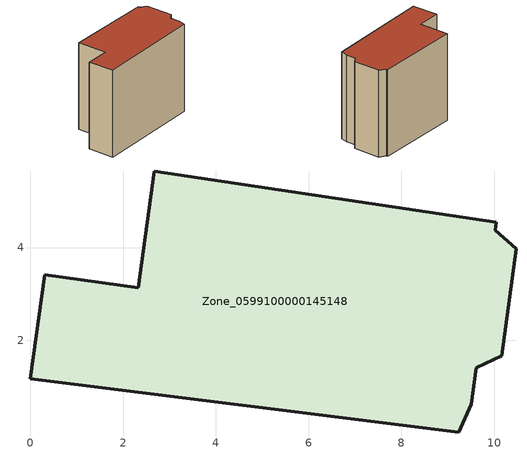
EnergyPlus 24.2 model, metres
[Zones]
Zone_0599100000145148
 floor ground (C_G): 10.16,1.67 9.61,1.41 9.5,0.62 9.24,0.02 0,1.17 0.31,3.41 2.32,3.13 2.67,5.65 10.04,4.55 10.02,4.37 10.47,3.97 z2.57
 wall outside (C_F): 2.32,3.13 0.31,3.41 0,1.17 9.24,0.02 9.5,0.62 9.61,1.41 10.16,1.67 10.47,3.97 10.02,4.37 10.04,4.55 2.67,5.65 2.32,3.13 z2.57:10.12
 roof outside (C_R): 9.24,0.02 9.5,0.62 9.61,1.41 10.16,1.67 10.47,3.97 10.02,4.37 10.04,4.55 2.67,5.65 2.32,3.13 0.31,3.41 0,1.17 z10.12
[BUILDING]
Pand.0599100000145148: North Axis=0; Terrain=City; Loads Convergence Tolerance Value=0.04; Temperature Convergence Tolerance Value=0.4; Solar Distribution=FullExterior; Maximum Number of Warmup Days=25; Minimum Number of Warmup Days=1
[Site:Location]
Rotterdam.The.Hague.AP_ZH_NLD Design_Conditions: Latitude=51.96; Longitude=4.45; Time Zone=1; Elevation=-4.5
[SITE:GROUNDTEMPERATURE:BUILDINGSURFACE]
18, 18, 18, 18, 18, 18, 18, 18, 18, 18, 18, 18
[MATERIAL] Thermal Absorptance=0.9; Solar Absorptance=0.7; Visible Absorptance=0.7
Name | Roughness | Thickness | Conductivity | Density | Specific Heat
G.TI.1946 | MediumSmooth | 0.15 | 1 | 540 | 1210
F.TI.1946 | Rough | 0.3 | 0.857143 | 1920 | 840
R.TI.1946 | MediumRough | 0.2 | 0.1 | 1500 | 1000
[CONSTRUCTION]
C_G: G.TI.1946
C_F: F.TI.1946
C_R: R.TI.1946
[ZONE]
Zone_0599100000145148: Type=1; Multiplier=1; Ceiling Height=Autocalculate; Volume=Autocalculate; Floor Area=autocalculate; Part of Total Floor Area=Yes
[ZONEINFILTRATION:DESIGNFLOWRATE]
Infil_Zone_0599100000145148: Zone or ZoneList or Space or SpaceList=Zone_0599100000145148; Schedule=AlwaysOn; Design Flow Rate Calculation Method=Flow/Area; Flow Rate per Floor Area=0.003; Constant Term Coefficient=1; Temperature Term Coefficient=0; Velocity Term Coefficient=0; Velocity Squared Term Coefficient=0
[HVACTEMPLATE:ZONE:IDEALLOADSAIRSYSTEM]
Zone_0599100000145148: Maximum Heating Supply Air Temperature=50; Minimum Cooling Supply Air Temperature=13; Maximum Heating Supply Air Humidity Ratio=0.0156; Minimum Cooling Supply Air Humidity Ratio=0.0077; Heating Limit=NoLimit; Cooling Limit=NoLimit; Dehumidification Control Type=ConstantSensibleHeatRatio; Cooling Sensible Heat Ratio=0.7; Dehumidification Setpoint=60; Humidification Control Type=None; Humidification Setpoint=30; Outdoor Air Method=None; Outdoor Air Flow Rate per Person=0.00944; Outdoor Air Flow Rate per Zone Floor Area=0; Outdoor Air Flow Rate per Zone=0; Demand Controlled Ventilation Type=None; Outdoor Air Economizer Type=NoEconomizer; Heat Recovery Type=None; Sensible Heat Recovery Effectiveness=0.7; Latent Heat Recovery Effectiveness=0.65
[ZONECONTROL:THERMOSTAT]
ThermostatControl_Zone_0599100000145148: Zone or ZoneList=Zone_0599100000145148; Control Type Schedule=DualSetpointControlType; Control 1=Thermostat_Zone_0599100000145148; Temperature Difference Between Cutout And Setpoint=0
[THERMOSTATSETPOINT:DUALSETPOINT]
Thermostat_Zone_0599100000145148: Heating Setpoint Temperature Schedule=HeatingSetpoint_Zone_0599100000145148; Cooling Setpoint Temperature Schedule=CoolingSetpoint_Zone_0599100000145148
[SCHEDULE:COMPACT]
HeatingSetpoint_Zone_0599100000145148: Through: 12/31, For: AllDays, Until: 24:00, 21
CoolingSetpoint_Zone_0599100000145148: Through: 12/31, For: AllDays, Until: 24:00, 24
DualSetpointControlType: Through: 12/31, For: AllDays, Until: 24:00, 4
AlwaysOn: Through: 12/31, For: AllDays, Until: 24:00, 1
